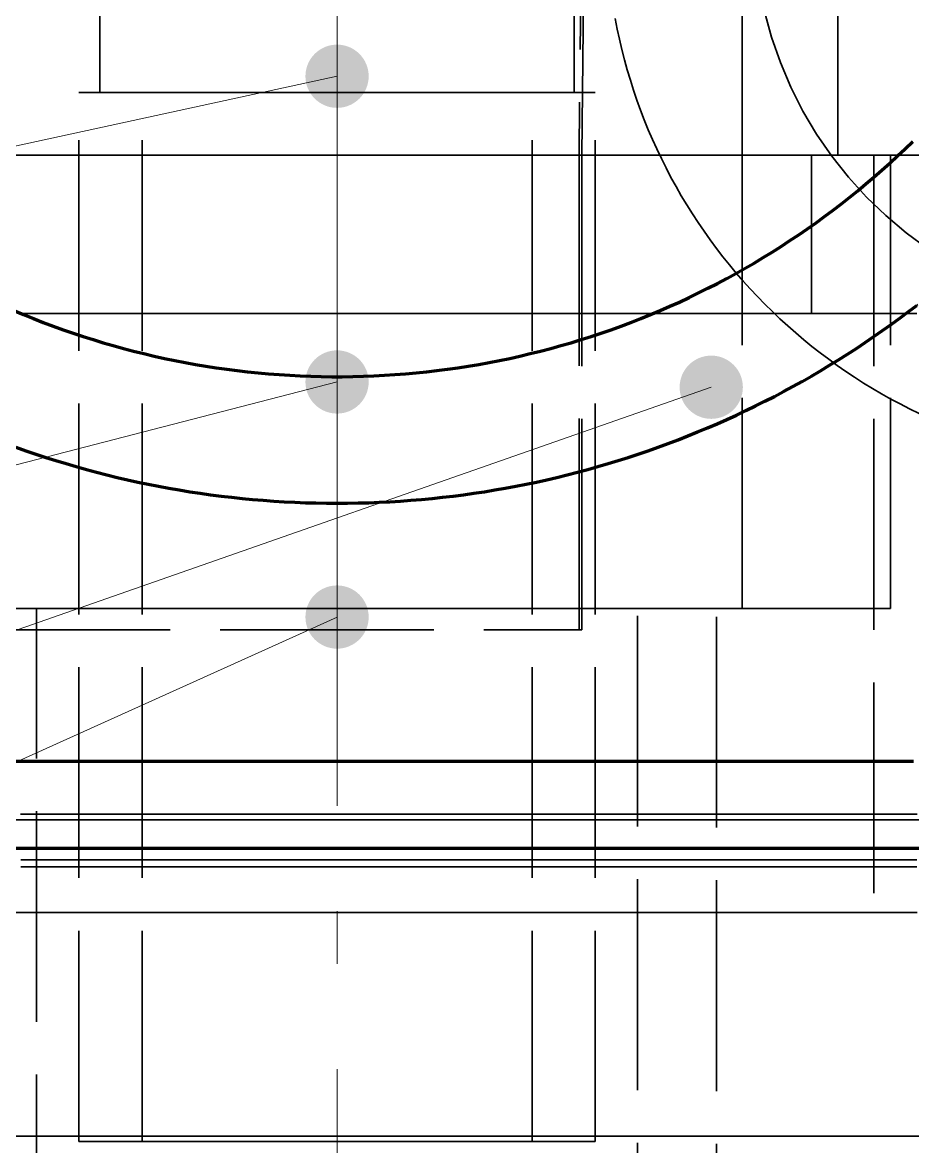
# Model space of a CAD drawing. Header units: millimetres. Extents: x 0 to 2208, y 0 to 420.
# Drawn here: x 803.39 to 820.27, y 294.45 to 315.78 of the extents above; entities that cross this region are included whole.
import ezdxf

# ---------------------------------------------------------------- set-up
doc = ezdxf.new("R2010")
doc.units = ezdxf.units.MM
doc.linetypes.add('IRAM-E-TRAZOS', pattern=[5, 4, -1])
doc.linetypes.add('IRAM-F-TRAZO-PUNTO', pattern=[20, 15, -2, 1, -2])
for name, color, linetype, lineweight in [('01-VISIBLE', 7, 'CONTINUOUS', 70), ('02-OCULTA', 4, 'IRAM-E-TRAZOS', 35), ('03-EJE', 1, 'IRAM-F-TRAZO-PUNTO', 18), ('08-FINA', 5, 'CONTINUOUS', 18)]:
    doc.layers.add(name, color=color, linetype=linetype, lineweight=lineweight)

msp = doc.modelspace()

# ---------------------------------------------------------------- hatches: boundary and pattern name
at = {"layer": '08-FINA'}
h = msp.add_hatch(color=7, dxfattribs=at)
h.dxf.hatch_style = 1
edge = h.paths.add_edge_path()
edge.add_arc((809.354, 314.755), 0.6, 0, 360)
h = msp.add_hatch(color=7, dxfattribs=at)
h.dxf.hatch_style = 1
edge = h.paths.add_edge_path()
edge.add_arc((809.354, 308.955), 0.6, 0, 360)
h = msp.add_hatch(color=7, dxfattribs=at)
h.dxf.hatch_style = 1
edge = h.paths.add_edge_path()
edge.add_arc((816.454, 308.855), 0.6, 0, 360)
h = msp.add_hatch(color=7, dxfattribs=at)
h.dxf.hatch_style = 1
edge = h.paths.add_edge_path()
edge.add_arc((809.354, 304.495), 0.6, 0, 360)

# ---------------------------------------------------------------- linework, layer by layer
at = {"layer": '01-VISIBLE'}
for points in [[(803.223, 310.31), (803.407, 310.233), (803.593, 310.158), (803.779, 310.085), (803.966, 310.015), (804.155, 309.947), (804.344, 309.882), (804.534, 309.819), (804.724, 309.758), (804.916, 309.7), (805.108, 309.644), (805.3, 309.591), (805.494, 309.54), (805.688, 309.492), (805.883, 309.446), (806.078, 309.403), (806.274, 309.362), (806.47, 309.324), (806.667, 309.288), (806.864, 309.255), (807.062, 309.224), (807.26, 309.196), (807.459, 309.171), (807.657, 309.148), (807.856, 309.127), (808.055, 309.109), (808.255, 309.094), (808.455, 309.081), (808.654, 309.071), (808.854, 309.063), (809.054, 309.058), (809.254, 309.055), (809.454, 309.055), (809.654, 309.058), (809.854, 309.063), (810.054, 309.071), (810.254, 309.081), (810.453, 309.094), (810.653, 309.109), (810.852, 309.127), (811.051, 309.148), (811.25, 309.171), (811.448, 309.196), (811.646, 309.224), (811.844, 309.255), (812.041, 309.288), (812.238, 309.324), (812.434, 309.362), (812.63, 309.403), (812.825, 309.446), (813.02, 309.492), (813.214, 309.54), (813.408, 309.591), (813.601, 309.644), (813.793, 309.7), (813.984, 309.758), (814.175, 309.819), (814.365, 309.882), (814.554, 309.947), (814.742, 310.015), (814.929, 310.085), (815.116, 310.158), (815.301, 310.233), (815.485, 310.31), (815.669, 310.39), (815.851, 310.472), (816.033, 310.557), (816.213, 310.644), (816.392, 310.733), (816.57, 310.824), (816.747, 310.918), (816.922, 311.014), (817.096, 311.112), (817.269, 311.212), (817.441, 311.315), (817.611, 311.42), (817.781, 311.527), (817.948, 311.636), (818.114, 311.747), (818.279, 311.86), (818.443, 311.976), (818.604, 312.093), (818.765, 312.213), (818.923, 312.335), (819.081, 312.458), (819.236, 312.584), (819.39, 312.712), (819.542, 312.842), (819.693, 312.973), (819.842, 313.107), (819.989, 313.242), (820.135, 313.379), (820.278, 313.519)], [(809.354, 306.655), (809.555, 306.656), (809.755, 306.659), (809.956, 306.665), (810.156, 306.673), (810.356, 306.683), (810.556, 306.695), (810.756, 306.71), (810.956, 306.726), (811.156, 306.745), (811.355, 306.767), (811.554, 306.79), (811.753, 306.816), (811.952, 306.843), (812.15, 306.873), (812.348, 306.906), (812.546, 306.94), (812.743, 306.977), (812.94, 307.016), (813.136, 307.057), (813.332, 307.1), (813.527, 307.145), (813.722, 307.193), (813.916, 307.243), (814.11, 307.295), (814.303, 307.349), (814.495, 307.405), (814.687, 307.463), (814.878, 307.524), (815.069, 307.586), (815.259, 307.651), (815.448, 307.718), (815.636, 307.787), (815.824, 307.858), (816.01, 307.931), (816.196, 308.006), (816.381, 308.083), (816.565, 308.163), (816.749, 308.244), (816.931, 308.327), (817.112, 308.413), (817.293, 308.5), (817.472, 308.59), (817.651, 308.681), (817.828, 308.775), (818.005, 308.87), (818.18, 308.967), (818.354, 309.067), (818.527, 309.168), (818.699, 309.271), (818.87, 309.376), (819.04, 309.483), (819.208, 309.592), (819.375, 309.702), (819.541, 309.815), (819.706, 309.929), (819.869, 310.046), (820.031, 310.164), (820.192, 310.284), (820.352, 310.405)], [(803.261, 307.718), (803.45, 307.651), (803.64, 307.586), (803.83, 307.524), (804.021, 307.463), (804.213, 307.405), (804.406, 307.349), (804.599, 307.295), (804.792, 307.243), (804.987, 307.193), (805.181, 307.145), (805.377, 307.1), (805.573, 307.057), (805.769, 307.016), (805.966, 306.977), (806.163, 306.94), (806.36, 306.906), (806.558, 306.873), (806.756, 306.843), (806.955, 306.816), (807.154, 306.79), (807.353, 306.767), (807.552, 306.745), (807.752, 306.726), (807.952, 306.71), (808.152, 306.695), (808.352, 306.683), (808.552, 306.673), (808.753, 306.665), (808.953, 306.659), (809.154, 306.656), (809.354, 306.655)], [(820.293, 301.755), (819.784, 301.755), (819.275, 301.755), (818.766, 301.755), (818.258, 301.755), (817.749, 301.755), (817.24, 301.755), (816.731, 301.755), (816.223, 301.755), (815.714, 301.755), (815.205, 301.755), (814.696, 301.755), (814.188, 301.755), (813.679, 301.755), (813.17, 301.755), (812.661, 301.755), (812.152, 301.755), (811.644, 301.755), (811.135, 301.755), (810.626, 301.755), (810.117, 301.755), (809.609, 301.755), (809.1, 301.755), (808.591, 301.755), (808.082, 301.755), (807.573, 301.755), (807.065, 301.755), (806.556, 301.755), (806.047, 301.755), (805.538, 301.755), (805.03, 301.755), (804.521, 301.755), (804.012, 301.755), (803.503, 301.755), (802.995, 301.755)], [(803.087, 300.113), (803.588, 300.113), (804.089, 300.113), (804.591, 300.113), (805.092, 300.113), (805.594, 300.113), (806.095, 300.113), (806.596, 300.113), (807.098, 300.113), (807.599, 300.113), (808.101, 300.113), (808.602, 300.113), (809.103, 300.113), (809.605, 300.113), (810.106, 300.113), (810.608, 300.113), (811.109, 300.113), (811.611, 300.113), (812.112, 300.113), (812.613, 300.113), (813.115, 300.113), (813.616, 300.113), (814.118, 300.113), (814.619, 300.113), (815.12, 300.113), (815.622, 300.113), (816.123, 300.113), (816.625, 300.113), (817.126, 300.113), (817.627, 300.113), (818.129, 300.113), (818.63, 300.113), (819.132, 300.113), (819.633, 300.113), (820.135, 300.113), (820.636, 300.113)]]:
    msp.add_lwpolyline(points, dxfattribs=at)
at = {"layer": '02-OCULTA'}
for points in [[(814.06, 324.263), (813.945, 313.259)], [(813.997, 313.255), (814.112, 324.255)], [(817.042, 313.255), (817.042, 316.255)], [(818.854, 313.255), (818.854, 316.255)], [(804.854, 314.445), (804.854, 316.195)], [(813.854, 314.445), (813.854, 316.195)], [(814.631, 315.848), (814.669, 315.651), (814.712, 315.456), (814.758, 315.261), (814.808, 315.067), (814.861, 314.874), (814.919, 314.682), (814.98, 314.491), (815.044, 314.302), (815.113, 314.113), (815.184, 313.927), (815.26, 313.741), (815.339, 313.557), (815.422, 313.375), (815.508, 313.194), (815.597, 313.015), (815.69, 312.837), (815.787, 312.662), (815.886, 312.488), (815.989, 312.317), (816.096, 312.147), (816.205, 311.979), (816.318, 311.814), (816.434, 311.651), (816.553, 311.49), (816.675, 311.331), (816.801, 311.175), (816.929, 311.021), (817.06, 310.87), (817.194, 310.721), (817.331, 310.575), (817.47, 310.431), (817.613, 310.29), (817.758, 310.152), (817.906, 310.017), (818.056, 309.885), (818.209, 309.755), (818.364, 309.629), (818.522, 309.505), (818.682, 309.385), (818.844, 309.268), (819.008, 309.153), (819.175, 309.043), (819.344, 308.935), (819.515, 308.83), (819.687, 308.729), (819.862, 308.631), (820.039, 308.537), (820.217, 308.446), (820.397, 308.358)], [(823.854, 310.221), (823.353, 310.305), (822.858, 310.422), (822.373, 310.572), (821.898, 310.753), (821.437, 310.967), (820.991, 311.21), (820.562, 311.483), (820.153, 311.784), (819.764, 312.111), (819.398, 312.464), (819.057, 312.841), (818.741, 313.239), (818.453, 313.658), (818.194, 314.095), (817.964, 314.548), (817.765, 315.016), (817.598, 315.496), (817.463, 315.986)], [(814.254, 314.445), (813.738, 314.445), (813.223, 314.445), (812.707, 314.445), (812.191, 314.445), (811.675, 314.445), (811.159, 314.445), (810.644, 314.445), (810.128, 314.445), (809.612, 314.445), (809.096, 314.445), (808.58, 314.445), (808.065, 314.445), (807.549, 314.445), (807.033, 314.445), (806.517, 314.445), (806.002, 314.445), (805.486, 314.445), (804.97, 314.445), (804.454, 314.445)], [(804.454, 314.445), (804.97, 314.445), (805.486, 314.445), (806.002, 314.445), (806.517, 314.445), (807.033, 314.445), (807.549, 314.445), (808.065, 314.445), (808.58, 314.445), (809.096, 314.445), (809.612, 314.445), (810.128, 314.445), (810.644, 314.445), (811.159, 314.445), (811.675, 314.445), (812.191, 314.445), (812.707, 314.445), (813.223, 314.445), (813.738, 314.445), (814.254, 314.445)], [(804.454, 294.545), (804.454, 314.445)], [(813.854, 314.445), (813.354, 314.445), (812.854, 314.445), (812.354, 314.445), (811.854, 314.445), (811.354, 314.445), (810.854, 314.445), (810.354, 314.445), (809.854, 314.445), (809.354, 314.445), (808.854, 314.445), (808.354, 314.445), (807.854, 314.445), (807.354, 314.445), (806.854, 314.445), (806.354, 314.445), (805.854, 314.445), (805.354, 314.445), (804.854, 314.445)], [(804.854, 314.445), (805.354, 314.445), (805.854, 314.445), (806.354, 314.445), (806.854, 314.445), (807.354, 314.445), (807.854, 314.445), (808.354, 314.445), (808.854, 314.445), (809.354, 314.445), (809.854, 314.445), (810.354, 314.445), (810.854, 314.445), (811.354, 314.445), (811.854, 314.445), (812.354, 314.445), (812.854, 314.445), (813.354, 314.445), (813.854, 314.445)], [(813.054, 314.445), (812.526, 314.445), (811.997, 314.445), (811.468, 314.445), (810.94, 314.445), (810.411, 314.445), (809.883, 314.445), (809.354, 314.445), (808.826, 314.445), (808.297, 314.445), (807.768, 314.445), (807.24, 314.445), (806.711, 314.445), (806.183, 314.445), (805.654, 314.445)], [(805.654, 314.445), (806.183, 314.445), (806.711, 314.445), (807.24, 314.445), (807.768, 314.445), (808.297, 314.445), (808.826, 314.445), (809.354, 314.445), (809.883, 314.445), (810.411, 314.445), (810.94, 314.445), (811.468, 314.445), (811.997, 314.445), (812.526, 314.445), (813.054, 314.445)], [(805.654, 294.545), (805.654, 314.445)], [(813.054, 294.545), (813.054, 314.445)], [(814.254, 294.545), (814.254, 314.445)], [(797.138, 313.259), (813.945, 313.259)], [(813.997, 313.255), (797.19, 313.255)], [(803.022, 313.255), (803.529, 313.255), (804.036, 313.255), (804.542, 313.255), (805.049, 313.255), (805.555, 313.255), (806.062, 313.255), (806.568, 313.255), (807.075, 313.255), (807.581, 313.255), (808.088, 313.255), (808.594, 313.255), (809.101, 313.255), (809.607, 313.255), (810.114, 313.255), (810.621, 313.255), (811.127, 313.255), (811.634, 313.255), (812.14, 313.255), (812.647, 313.255), (813.153, 313.255), (813.66, 313.255), (814.166, 313.255), (814.673, 313.255), (815.179, 313.255), (815.686, 313.255), (816.192, 313.255), (816.699, 313.255), (817.206, 313.255), (817.712, 313.255), (818.219, 313.255), (818.725, 313.255), (819.232, 313.255), (819.738, 313.255), (820.245, 313.255), (820.751, 313.255)], [(817.042, 313.255), (816.53, 313.255), (816.017, 313.255), (815.505, 313.255), (814.992, 313.255), (814.48, 313.255), (813.967, 313.255), (813.454, 313.255), (812.942, 313.255), (812.429, 313.255), (811.917, 313.255), (811.404, 313.255), (810.892, 313.255), (810.379, 313.255), (809.867, 313.255), (809.354, 313.255), (808.842, 313.255), (808.329, 313.255), (807.817, 313.255), (807.304, 313.255), (806.792, 313.255), (806.279, 313.255), (805.766, 313.255), (805.254, 313.255), (804.741, 313.255), (804.229, 313.255), (803.716, 313.255), (803.204, 313.255)], [(803.204, 313.255), (803.716, 313.255), (804.229, 313.255), (804.741, 313.255), (805.254, 313.255), (805.766, 313.255), (806.279, 313.255), (806.792, 313.255), (807.304, 313.255), (807.817, 313.255), (808.329, 313.255), (808.842, 313.255), (809.354, 313.255), (809.867, 313.255), (810.379, 313.255), (810.892, 313.255), (811.404, 313.255), (811.917, 313.255), (812.429, 313.255), (812.942, 313.255), (813.454, 313.255), (813.967, 313.255), (814.48, 313.255), (814.992, 313.255), (815.505, 313.255), (816.017, 313.255), (816.53, 313.255), (817.042, 313.255)], [(817.042, 313.255), (816.53, 313.255), (816.017, 313.255), (815.505, 313.255), (814.992, 313.255), (814.48, 313.255), (813.967, 313.255), (813.454, 313.255), (812.942, 313.255), (812.429, 313.255), (811.917, 313.255), (811.404, 313.255), (810.892, 313.255), (810.379, 313.255), (809.867, 313.255), (809.354, 313.255), (808.842, 313.255), (808.329, 313.255), (807.817, 313.255), (807.304, 313.255), (806.792, 313.255), (806.279, 313.255), (805.766, 313.255), (805.254, 313.255), (804.741, 313.255), (804.229, 313.255), (803.716, 313.255), (803.204, 313.255)], [(803.204, 313.255), (803.716, 313.255), (804.229, 313.255), (804.741, 313.255), (805.254, 313.255), (805.766, 313.255), (806.279, 313.255), (806.792, 313.255), (807.304, 313.255), (807.817, 313.255), (808.329, 313.255), (808.842, 313.255), (809.354, 313.255), (809.867, 313.255), (810.379, 313.255), (810.892, 313.255), (811.404, 313.255), (811.917, 313.255), (812.429, 313.255), (812.942, 313.255), (813.454, 313.255), (813.967, 313.255), (814.48, 313.255), (814.992, 313.255), (815.505, 313.255), (816.017, 313.255), (816.53, 313.255), (817.042, 313.255)], [(819.542, 313.255), (819.033, 313.255), (818.523, 313.255), (818.014, 313.255), (817.505, 313.255), (816.995, 313.255), (816.486, 313.255), (815.976, 313.255), (815.467, 313.255), (814.958, 313.255), (814.448, 313.255), (813.939, 313.255), (813.429, 313.255), (812.92, 313.255), (812.411, 313.255), (811.901, 313.255), (811.392, 313.255), (810.882, 313.255), (810.373, 313.255), (809.864, 313.255), (809.354, 313.255), (808.845, 313.255), (808.335, 313.255), (807.826, 313.255), (807.317, 313.255), (806.807, 313.255), (806.298, 313.255), (805.788, 313.255), (805.279, 313.255), (804.77, 313.255), (804.26, 313.255), (803.751, 313.255), (803.241, 313.255)], [(803.241, 313.255), (803.751, 313.255), (804.26, 313.255), (804.77, 313.255), (805.279, 313.255), (805.788, 313.255), (806.298, 313.255), (806.807, 313.255), (807.317, 313.255), (807.826, 313.255), (808.335, 313.255), (808.845, 313.255), (809.354, 313.255), (809.864, 313.255), (810.373, 313.255), (810.882, 313.255), (811.392, 313.255), (811.901, 313.255), (812.411, 313.255), (812.92, 313.255), (813.429, 313.255), (813.939, 313.255), (814.448, 313.255), (814.958, 313.255), (815.467, 313.255), (815.976, 313.255), (816.486, 313.255), (816.995, 313.255), (817.505, 313.255), (818.014, 313.255), (818.523, 313.255), (819.033, 313.255), (819.542, 313.255)], [(820.354, 313.255), (819.854, 313.255), (819.354, 313.255), (818.854, 313.255), (818.354, 313.255), (817.854, 313.255), (817.354, 313.255), (816.854, 313.255), (816.354, 313.255), (815.854, 313.255), (815.354, 313.255), (814.854, 313.255), (814.354, 313.255), (813.854, 313.255), (813.354, 313.255), (812.854, 313.255), (812.354, 313.255), (811.854, 313.255), (811.354, 313.255), (810.854, 313.255), (810.354, 313.255), (809.854, 313.255), (809.354, 313.255), (808.854, 313.255), (808.354, 313.255), (807.854, 313.255), (807.354, 313.255), (806.854, 313.255), (806.354, 313.255), (805.854, 313.255), (805.354, 313.255), (804.854, 313.255), (804.354, 313.255), (803.854, 313.255), (803.354, 313.255)], [(819.854, 313.255), (819.354, 313.255), (818.854, 313.255), (818.354, 313.255), (817.854, 313.255), (817.354, 313.255), (816.854, 313.255), (816.354, 313.255), (815.854, 313.255), (815.354, 313.255), (814.854, 313.255), (814.354, 313.255), (813.854, 313.255), (813.354, 313.255), (812.854, 313.255), (812.354, 313.255), (811.854, 313.255), (811.354, 313.255), (810.854, 313.255), (810.354, 313.255), (809.854, 313.255), (809.354, 313.255), (808.854, 313.255), (808.354, 313.255), (807.854, 313.255), (807.354, 313.255), (806.854, 313.255), (806.354, 313.255), (805.854, 313.255), (805.354, 313.255), (804.854, 313.255), (804.354, 313.255), (803.854, 313.255), (803.354, 313.255)], [(803.354, 313.255), (803.854, 313.255), (804.354, 313.255), (804.854, 313.255), (805.354, 313.255), (805.854, 313.255), (806.354, 313.255), (806.854, 313.255), (807.354, 313.255), (807.854, 313.255), (808.354, 313.255), (808.854, 313.255), (809.354, 313.255), (809.854, 313.255), (810.354, 313.255), (810.854, 313.255), (811.354, 313.255), (811.854, 313.255), (812.354, 313.255), (812.854, 313.255), (813.354, 313.255), (813.854, 313.255), (814.354, 313.255), (814.854, 313.255), (815.354, 313.255), (815.854, 313.255), (816.354, 313.255), (816.854, 313.255), (817.354, 313.255), (817.854, 313.255), (818.354, 313.255), (818.854, 313.255), (819.354, 313.255), (819.854, 313.255)], [(818.854, 313.255), (818.354, 313.255), (817.854, 313.255), (817.354, 313.255), (816.854, 313.255), (816.354, 313.255), (815.854, 313.255), (815.354, 313.255), (814.854, 313.255), (814.354, 313.255), (813.854, 313.255), (813.354, 313.255), (812.854, 313.255), (812.354, 313.255), (811.854, 313.255), (811.354, 313.255), (810.854, 313.255), (810.354, 313.255), (809.854, 313.255), (809.354, 313.255), (808.854, 313.255), (808.354, 313.255), (807.854, 313.255), (807.354, 313.255), (806.854, 313.255), (806.354, 313.255), (805.854, 313.255), (805.354, 313.255), (804.854, 313.255), (804.354, 313.255), (803.854, 313.255), (803.354, 313.255)], [(803.354, 313.255), (803.854, 313.255), (804.354, 313.255), (804.854, 313.255), (805.354, 313.255), (805.854, 313.255), (806.354, 313.255), (806.854, 313.255), (807.354, 313.255), (807.854, 313.255), (808.354, 313.255), (808.854, 313.255), (809.354, 313.255), (809.854, 313.255), (810.354, 313.255), (810.854, 313.255), (811.354, 313.255), (811.854, 313.255), (812.354, 313.255), (812.854, 313.255), (813.354, 313.255), (813.854, 313.255), (814.354, 313.255), (814.854, 313.255), (815.354, 313.255), (815.854, 313.255), (816.354, 313.255), (816.854, 313.255), (817.354, 313.255), (817.854, 313.255), (818.354, 313.255), (818.854, 313.255)], [(820.354, 313.255), (819.854, 313.255), (819.354, 313.255), (818.854, 313.255), (818.354, 313.255), (817.854, 313.255), (817.354, 313.255), (816.854, 313.255), (816.354, 313.255), (815.854, 313.255), (815.354, 313.255), (814.854, 313.255), (814.354, 313.255), (813.854, 313.255), (813.354, 313.255), (812.854, 313.255), (812.354, 313.255), (811.854, 313.255), (811.354, 313.255), (810.854, 313.255), (810.354, 313.255), (809.854, 313.255), (809.354, 313.255), (808.854, 313.255), (808.354, 313.255), (807.854, 313.255), (807.354, 313.255), (806.854, 313.255), (806.354, 313.255), (805.854, 313.255), (805.354, 313.255), (804.854, 313.255), (804.354, 313.255), (803.854, 313.255), (803.354, 313.255)], [(803.354, 313.255), (803.854, 313.255), (804.354, 313.255), (804.854, 313.255), (805.354, 313.255), (805.854, 313.255), (806.354, 313.255), (806.854, 313.255), (807.354, 313.255), (807.854, 313.255), (808.354, 313.255), (808.854, 313.255), (809.354, 313.255), (809.854, 313.255), (810.354, 313.255), (810.854, 313.255), (811.354, 313.255), (811.854, 313.255), (812.354, 313.255), (812.854, 313.255), (813.354, 313.255), (813.854, 313.255), (814.354, 313.255), (814.854, 313.255), (815.354, 313.255), (815.854, 313.255), (816.354, 313.255), (816.854, 313.255), (817.354, 313.255), (817.854, 313.255), (818.354, 313.255), (818.854, 313.255), (819.354, 313.255), (819.854, 313.255), (820.354, 313.255)], [(818.354, 313.255), (817.854, 313.255), (817.354, 313.255), (816.854, 313.255), (816.354, 313.255), (815.854, 313.255), (815.354, 313.255), (814.854, 313.255), (814.354, 313.255), (813.854, 313.255), (813.354, 313.255), (812.854, 313.255), (812.354, 313.255), (811.854, 313.255), (811.354, 313.255), (810.854, 313.255), (810.354, 313.255), (809.854, 313.255), (809.354, 313.255), (808.854, 313.255), (808.354, 313.255), (807.854, 313.255), (807.354, 313.255), (806.854, 313.255), (806.354, 313.255), (805.854, 313.255), (805.354, 313.255), (804.854, 313.255), (804.354, 313.255), (803.854, 313.255), (803.354, 313.255)], [(803.354, 313.255), (803.854, 313.255), (804.354, 313.255), (804.854, 313.255), (805.354, 313.255), (805.854, 313.255), (806.354, 313.255), (806.854, 313.255), (807.354, 313.255), (807.854, 313.255), (808.354, 313.255), (808.854, 313.255), (809.354, 313.255), (809.854, 313.255), (810.354, 313.255), (810.854, 313.255), (811.354, 313.255), (811.854, 313.255), (812.354, 313.255), (812.854, 313.255), (813.354, 313.255), (813.854, 313.255), (814.354, 313.255), (814.854, 313.255), (815.354, 313.255), (815.854, 313.255), (816.354, 313.255), (816.854, 313.255), (817.354, 313.255), (817.854, 313.255), (818.354, 313.255)], [(813.945, 313.259), (813.945, 304.255)], [(813.997, 304.255), (813.997, 313.255)], [(817.042, 304.655), (817.042, 313.255)], [(818.354, 310.255), (818.354, 313.255)], [(819.542, 313.255), (819.542, 298.892)], [(819.854, 304.655), (819.854, 313.255)], [(803.318, 307.697), (803.507, 307.631), (803.697, 307.567), (803.887, 307.505), (804.078, 307.446), (804.27, 307.388), (804.462, 307.333), (804.655, 307.279), (804.849, 307.228), (805.043, 307.179), (805.237, 307.132), (805.432, 307.087), (805.628, 307.045), (805.824, 307.005), (806.021, 306.966), (806.218, 306.93), (806.415, 306.897), (806.613, 306.865), (806.811, 306.836), (807.009, 306.808), (807.207, 306.783), (807.406, 306.761), (807.605, 306.74), (807.805, 306.722), (808.004, 306.706), (808.204, 306.692), (808.404, 306.68), (808.604, 306.671), (808.804, 306.663), (809.004, 306.658), (809.204, 306.656), (809.404, 306.655), (809.604, 306.657), (809.805, 306.661), (810.005, 306.667), (810.205, 306.675), (810.404, 306.686), (810.604, 306.698), (810.804, 306.713), (811.003, 306.731), (811.202, 306.75), (811.401, 306.772), (811.6, 306.796), (811.799, 306.822), (811.997, 306.85), (812.195, 306.881), (812.392, 306.913), (812.589, 306.948), (812.786, 306.985), (812.982, 307.024), (813.178, 307.066), (813.373, 307.109), (813.568, 307.155), (813.763, 307.203), (813.956, 307.253), (814.15, 307.306), (814.342, 307.36), (814.534, 307.417), (814.726, 307.475), (814.916, 307.536), (815.106, 307.599), (815.296, 307.664), (815.484, 307.731), (815.672, 307.8), (815.859, 307.872), (816.045, 307.945), (816.231, 308.02), (816.415, 308.098), (816.599, 308.177), (816.782, 308.259), (816.964, 308.343), (817.145, 308.428), (817.325, 308.516), (817.504, 308.606), (817.682, 308.697), (817.859, 308.791), (818.035, 308.886), (818.209, 308.984), (818.383, 309.083), (818.556, 309.185), (818.727, 309.288), (818.897, 309.393), (819.067, 309.5), (819.234, 309.609), (819.401, 309.72), (819.567, 309.833), (819.731, 309.947), (819.894, 310.063), (820.055, 310.181), (820.216, 310.301), (820.375, 310.423)], [(820.354, 310.255), (819.854, 310.255), (819.354, 310.255), (818.854, 310.255), (818.354, 310.255), (817.854, 310.255), (817.354, 310.255), (816.854, 310.255), (816.354, 310.255), (815.854, 310.255), (815.354, 310.255), (814.854, 310.255), (814.354, 310.255), (813.854, 310.255), (813.354, 310.255), (812.854, 310.255), (812.354, 310.255), (811.854, 310.255), (811.354, 310.255), (810.854, 310.255), (810.354, 310.255), (809.854, 310.255), (809.354, 310.255), (808.854, 310.255), (808.354, 310.255), (807.854, 310.255), (807.354, 310.255), (806.854, 310.255), (806.354, 310.255), (805.854, 310.255), (805.354, 310.255), (804.854, 310.255), (804.354, 310.255), (803.854, 310.255), (803.354, 310.255)], [(803.354, 310.255), (803.854, 310.255), (804.354, 310.255), (804.854, 310.255), (805.354, 310.255), (805.854, 310.255), (806.354, 310.255), (806.854, 310.255), (807.354, 310.255), (807.854, 310.255), (808.354, 310.255), (808.854, 310.255), (809.354, 310.255), (809.854, 310.255), (810.354, 310.255), (810.854, 310.255), (811.354, 310.255), (811.854, 310.255), (812.354, 310.255), (812.854, 310.255), (813.354, 310.255), (813.854, 310.255), (814.354, 310.255), (814.854, 310.255), (815.354, 310.255), (815.854, 310.255), (816.354, 310.255), (816.854, 310.255), (817.354, 310.255), (817.854, 310.255), (818.354, 310.255), (818.854, 310.255), (819.354, 310.255), (819.854, 310.255), (820.354, 310.255)], [(818.354, 310.255), (817.854, 310.255), (817.354, 310.255), (816.854, 310.255), (816.354, 310.255), (815.854, 310.255), (815.354, 310.255), (814.854, 310.255), (814.354, 310.255), (813.854, 310.255), (813.354, 310.255), (812.854, 310.255), (812.354, 310.255), (811.854, 310.255), (811.354, 310.255), (810.854, 310.255), (810.354, 310.255), (809.854, 310.255), (809.354, 310.255), (808.854, 310.255), (808.354, 310.255), (807.854, 310.255), (807.354, 310.255), (806.854, 310.255), (806.354, 310.255), (805.854, 310.255), (805.354, 310.255), (804.854, 310.255), (804.354, 310.255), (803.854, 310.255), (803.354, 310.255)], [(803.354, 310.255), (803.854, 310.255), (804.354, 310.255), (804.854, 310.255), (805.354, 310.255), (805.854, 310.255), (806.354, 310.255), (806.854, 310.255), (807.354, 310.255), (807.854, 310.255), (808.354, 310.255), (808.854, 310.255), (809.354, 310.255), (809.854, 310.255), (810.354, 310.255), (810.854, 310.255), (811.354, 310.255), (811.854, 310.255), (812.354, 310.255), (812.854, 310.255), (813.354, 310.255), (813.854, 310.255), (814.354, 310.255), (814.854, 310.255), (815.354, 310.255), (815.854, 310.255), (816.354, 310.255), (816.854, 310.255), (817.354, 310.255), (817.854, 310.255), (818.354, 310.255)], [(816.554, 304.655), (816.04, 304.655), (815.526, 304.655), (815.011, 304.655), (814.497, 304.655), (813.983, 304.655), (813.468, 304.655), (812.954, 304.655), (812.44, 304.655), (811.926, 304.655), (811.411, 304.655), (810.897, 304.655), (810.383, 304.655), (809.868, 304.655), (809.354, 304.655), (808.84, 304.655), (808.326, 304.655), (807.811, 304.655), (807.297, 304.655), (806.783, 304.655), (806.268, 304.655), (805.754, 304.655), (805.24, 304.655), (804.726, 304.655), (804.211, 304.655), (803.697, 304.655), (803.183, 304.655)], [(803.183, 304.655), (803.697, 304.655), (804.211, 304.655), (804.726, 304.655), (805.24, 304.655), (805.754, 304.655), (806.268, 304.655), (806.783, 304.655), (807.297, 304.655), (807.811, 304.655), (808.326, 304.655), (808.84, 304.655), (809.354, 304.655), (809.868, 304.655), (810.383, 304.655), (810.897, 304.655), (811.411, 304.655), (811.926, 304.655), (812.44, 304.655), (812.954, 304.655), (813.468, 304.655), (813.983, 304.655), (814.497, 304.655), (815.011, 304.655), (815.526, 304.655), (816.04, 304.655), (816.554, 304.655)], [(817.042, 304.655), (816.53, 304.655), (816.017, 304.655), (815.505, 304.655), (814.992, 304.655), (814.48, 304.655), (813.967, 304.655), (813.454, 304.655), (812.942, 304.655), (812.429, 304.655), (811.917, 304.655), (811.404, 304.655), (810.892, 304.655), (810.379, 304.655), (809.867, 304.655), (809.354, 304.655), (808.842, 304.655), (808.329, 304.655), (807.817, 304.655), (807.304, 304.655), (806.792, 304.655), (806.279, 304.655), (805.766, 304.655), (805.254, 304.655), (804.741, 304.655), (804.229, 304.655), (803.716, 304.655), (803.204, 304.655)], [(803.204, 304.655), (803.716, 304.655), (804.229, 304.655), (804.741, 304.655), (805.254, 304.655), (805.766, 304.655), (806.279, 304.655), (806.792, 304.655), (807.304, 304.655), (807.817, 304.655), (808.329, 304.655), (808.842, 304.655), (809.354, 304.655), (809.867, 304.655), (810.379, 304.655), (810.892, 304.655), (811.404, 304.655), (811.917, 304.655), (812.429, 304.655), (812.942, 304.655), (813.454, 304.655), (813.967, 304.655), (814.48, 304.655), (814.992, 304.655), (815.505, 304.655), (816.017, 304.655), (816.53, 304.655), (817.042, 304.655)], [(819.854, 304.655), (819.354, 304.655), (818.854, 304.655), (818.354, 304.655), (817.854, 304.655), (817.354, 304.655), (816.854, 304.655), (816.354, 304.655), (815.854, 304.655), (815.354, 304.655), (814.854, 304.655), (814.354, 304.655), (813.854, 304.655), (813.354, 304.655), (812.854, 304.655), (812.354, 304.655), (811.854, 304.655), (811.354, 304.655), (810.854, 304.655), (810.354, 304.655), (809.854, 304.655), (809.354, 304.655), (808.854, 304.655), (808.354, 304.655), (807.854, 304.655), (807.354, 304.655), (806.854, 304.655), (806.354, 304.655), (805.854, 304.655), (805.354, 304.655), (804.854, 304.655), (804.354, 304.655), (803.854, 304.655), (803.354, 304.655)], [(803.354, 304.655), (803.854, 304.655), (804.354, 304.655), (804.854, 304.655), (805.354, 304.655), (805.854, 304.655), (806.354, 304.655), (806.854, 304.655), (807.354, 304.655), (807.854, 304.655), (808.354, 304.655), (808.854, 304.655), (809.354, 304.655), (809.854, 304.655), (810.354, 304.655), (810.854, 304.655), (811.354, 304.655), (811.854, 304.655), (812.354, 304.655), (812.854, 304.655), (813.354, 304.655), (813.854, 304.655), (814.354, 304.655), (814.854, 304.655), (815.354, 304.655), (815.854, 304.655), (816.354, 304.655), (816.854, 304.655), (817.354, 304.655), (817.854, 304.655), (818.354, 304.655), (818.854, 304.655), (819.354, 304.655), (819.854, 304.655)], [(815.054, 304.655), (814.536, 304.655), (814.018, 304.655), (813.5, 304.655), (812.981, 304.655), (812.463, 304.655), (811.945, 304.655), (811.427, 304.655), (810.909, 304.655), (810.391, 304.655), (809.872, 304.655), (809.354, 304.655), (808.836, 304.655), (808.318, 304.655), (807.8, 304.655), (807.281, 304.655), (806.763, 304.655), (806.245, 304.655), (805.727, 304.655), (805.209, 304.655), (804.691, 304.655), (804.172, 304.655), (803.654, 304.655)], [(803.654, 304.655), (804.172, 304.655), (804.691, 304.655), (805.209, 304.655), (805.727, 304.655), (806.245, 304.655), (806.763, 304.655), (807.281, 304.655), (807.8, 304.655), (808.318, 304.655), (808.836, 304.655), (809.354, 304.655), (809.872, 304.655), (810.391, 304.655), (810.909, 304.655), (811.427, 304.655), (811.945, 304.655), (812.463, 304.655), (812.981, 304.655), (813.5, 304.655), (814.018, 304.655), (814.536, 304.655), (815.054, 304.655)], [(803.654, 261.814), (803.654, 304.655)], [(815.054, 260.52), (815.054, 304.655)], [(816.554, 260.501), (816.554, 304.655)], [(797.138, 304.255), (813.945, 304.255)], [(797.19, 304.255), (813.997, 304.255)], [(813.945, 304.255), (813.997, 304.255)], [(820.293, 301.755), (819.784, 301.755), (819.275, 301.755), (818.766, 301.755), (818.258, 301.755), (817.749, 301.755), (817.24, 301.755), (816.731, 301.755), (816.223, 301.755), (815.714, 301.755), (815.205, 301.755), (814.696, 301.755), (814.188, 301.755), (813.679, 301.755), (813.17, 301.755), (812.661, 301.755), (812.152, 301.755), (811.644, 301.755), (811.135, 301.755), (810.626, 301.755), (810.117, 301.755), (809.609, 301.755), (809.1, 301.755), (808.591, 301.755), (808.082, 301.755), (807.573, 301.755), (807.065, 301.755), (806.556, 301.755), (806.047, 301.755), (805.538, 301.755), (805.03, 301.755), (804.521, 301.755), (804.012, 301.755), (803.503, 301.755), (802.995, 301.755)], [(820.363, 300.755), (819.862, 300.755), (819.362, 300.755), (818.861, 300.755), (818.361, 300.755), (817.861, 300.755), (817.36, 300.755), (816.86, 300.755), (816.36, 300.755), (815.859, 300.755), (815.359, 300.755), (814.858, 300.755), (814.358, 300.755), (813.858, 300.755), (813.357, 300.755), (812.857, 300.755), (812.356, 300.755), (811.856, 300.755), (811.356, 300.755), (810.855, 300.755), (810.355, 300.755), (809.855, 300.755), (809.354, 300.755), (808.854, 300.755), (808.353, 300.755), (807.853, 300.755), (807.353, 300.755), (806.852, 300.755), (806.352, 300.755), (805.851, 300.755), (805.351, 300.755), (804.851, 300.755), (804.35, 300.755), (803.85, 300.755), (803.35, 300.755)], [(803.35, 300.755), (803.85, 300.755), (804.35, 300.755), (804.851, 300.755), (805.351, 300.755), (805.851, 300.755), (806.352, 300.755), (806.852, 300.755), (807.353, 300.755), (807.853, 300.755), (808.353, 300.755), (808.854, 300.755), (809.354, 300.755), (809.855, 300.755), (810.355, 300.755), (810.855, 300.755), (811.356, 300.755), (811.856, 300.755), (812.356, 300.755), (812.857, 300.755), (813.357, 300.755), (813.858, 300.755), (814.358, 300.755), (814.858, 300.755), (815.359, 300.755), (815.859, 300.755), (816.36, 300.755), (816.86, 300.755), (817.36, 300.755), (817.861, 300.755), (818.361, 300.755), (818.861, 300.755), (819.362, 300.755), (819.862, 300.755), (820.363, 300.755)], [(820.354, 300.755), (819.854, 300.755), (819.354, 300.755), (818.854, 300.755), (818.354, 300.755), (817.854, 300.755), (817.354, 300.755), (816.854, 300.755), (816.354, 300.755), (815.854, 300.755), (815.354, 300.755), (814.854, 300.755), (814.354, 300.755), (813.854, 300.755), (813.354, 300.755), (812.854, 300.755), (812.354, 300.755), (811.854, 300.755), (811.354, 300.755), (810.854, 300.755), (810.354, 300.755), (809.854, 300.755), (809.354, 300.755), (808.854, 300.755), (808.354, 300.755), (807.854, 300.755), (807.354, 300.755), (806.854, 300.755), (806.354, 300.755), (805.854, 300.755), (805.354, 300.755), (804.854, 300.755), (804.354, 300.755), (803.854, 300.755), (803.354, 300.755)], [(803.354, 300.755), (803.854, 300.755), (804.354, 300.755), (804.854, 300.755), (805.354, 300.755), (805.854, 300.755), (806.354, 300.755), (806.854, 300.755), (807.354, 300.755), (807.854, 300.755), (808.354, 300.755), (808.854, 300.755), (809.354, 300.755), (809.854, 300.755), (810.354, 300.755), (810.854, 300.755), (811.354, 300.755), (811.854, 300.755), (812.354, 300.755), (812.854, 300.755), (813.354, 300.755), (813.854, 300.755), (814.354, 300.755), (814.854, 300.755), (815.354, 300.755), (815.854, 300.755), (816.354, 300.755), (816.854, 300.755), (817.354, 300.755), (817.854, 300.755), (818.354, 300.755), (818.854, 300.755), (819.354, 300.755), (819.854, 300.755), (820.354, 300.755)], [(820.354, 300.755), (819.854, 300.755), (819.354, 300.755), (818.854, 300.755), (818.354, 300.755), (817.854, 300.755), (817.354, 300.755), (816.854, 300.755), (816.354, 300.755), (815.854, 300.755), (815.354, 300.755), (814.854, 300.755), (814.354, 300.755), (813.854, 300.755), (813.354, 300.755), (812.854, 300.755), (812.354, 300.755), (811.854, 300.755), (811.354, 300.755), (810.854, 300.755), (810.354, 300.755), (809.854, 300.755), (809.354, 300.755), (808.854, 300.755), (808.354, 300.755), (807.854, 300.755), (807.354, 300.755), (806.854, 300.755), (806.354, 300.755), (805.854, 300.755), (805.354, 300.755), (804.854, 300.755), (804.354, 300.755), (803.854, 300.755), (803.354, 300.755)], [(803.354, 300.755), (803.854, 300.755), (804.354, 300.755), (804.854, 300.755), (805.354, 300.755), (805.854, 300.755), (806.354, 300.755), (806.854, 300.755), (807.354, 300.755), (807.854, 300.755), (808.354, 300.755), (808.854, 300.755), (809.354, 300.755), (809.854, 300.755), (810.354, 300.755), (810.854, 300.755), (811.354, 300.755), (811.854, 300.755), (812.354, 300.755), (812.854, 300.755), (813.354, 300.755), (813.854, 300.755), (814.354, 300.755), (814.854, 300.755), (815.354, 300.755), (815.854, 300.755), (816.354, 300.755), (816.854, 300.755), (817.354, 300.755), (817.854, 300.755), (818.354, 300.755), (818.854, 300.755), (819.354, 300.755), (819.854, 300.755), (820.354, 300.755)], [(820.521, 300.648), (820.013, 300.648), (819.506, 300.648), (818.998, 300.648), (818.491, 300.648), (817.983, 300.648), (817.476, 300.648), (816.968, 300.648), (816.46, 300.648), (815.953, 300.648), (815.445, 300.648), (814.938, 300.648), (814.43, 300.648), (813.922, 300.648), (813.415, 300.648), (812.907, 300.648), (812.4, 300.648), (811.892, 300.648), (811.385, 300.648), (810.877, 300.648), (810.369, 300.648), (809.862, 300.648), (809.354, 300.648), (808.847, 300.648), (808.339, 300.648), (807.831, 300.648), (807.324, 300.648), (806.816, 300.648), (806.309, 300.648), (805.801, 300.648), (805.293, 300.648), (804.786, 300.648), (804.278, 300.648), (803.771, 300.648), (803.263, 300.648)], [(820.521, 300.648), (820.013, 300.648), (819.506, 300.648), (818.998, 300.648), (818.491, 300.648), (817.983, 300.648), (817.476, 300.648), (816.968, 300.648), (816.46, 300.648), (815.953, 300.648), (815.445, 300.648), (814.938, 300.648), (814.43, 300.648), (813.922, 300.648), (813.415, 300.648), (812.907, 300.648), (812.4, 300.648), (811.892, 300.648), (811.385, 300.648), (810.877, 300.648), (810.369, 300.648), (809.862, 300.648), (809.354, 300.648), (808.847, 300.648), (808.339, 300.648), (807.831, 300.648), (807.324, 300.648), (806.816, 300.648), (806.309, 300.648), (805.801, 300.648), (805.293, 300.648), (804.786, 300.648), (804.278, 300.648), (803.771, 300.648), (803.263, 300.648)], [(803.087, 300.113), (803.588, 300.113), (804.089, 300.113), (804.591, 300.113), (805.092, 300.113), (805.594, 300.113), (806.095, 300.113), (806.596, 300.113), (807.098, 300.113), (807.599, 300.113), (808.101, 300.113), (808.602, 300.113), (809.103, 300.113), (809.605, 300.113), (810.106, 300.113), (810.608, 300.113), (811.109, 300.113), (811.611, 300.113), (812.112, 300.113), (812.613, 300.113), (813.115, 300.113), (813.616, 300.113), (814.118, 300.113), (814.619, 300.113), (815.12, 300.113), (815.622, 300.113), (816.123, 300.113), (816.625, 300.113), (817.126, 300.113), (817.627, 300.113), (818.129, 300.113), (818.63, 300.113), (819.132, 300.113), (819.633, 300.113), (820.135, 300.113), (820.636, 300.113)], [(820.354, 299.892), (819.854, 299.892), (819.354, 299.892), (818.854, 299.892), (818.354, 299.892), (817.854, 299.892), (817.354, 299.892), (816.854, 299.892), (816.354, 299.892), (815.854, 299.892), (815.354, 299.892), (814.854, 299.892), (814.354, 299.892), (813.854, 299.892), (813.354, 299.892), (812.854, 299.892), (812.354, 299.892), (811.854, 299.892), (811.354, 299.892), (810.854, 299.892), (810.354, 299.892), (809.854, 299.892), (809.354, 299.892), (808.854, 299.892), (808.354, 299.892), (807.854, 299.892), (807.354, 299.892), (806.854, 299.892), (806.354, 299.892), (805.854, 299.892), (805.354, 299.892), (804.854, 299.892), (804.354, 299.892), (803.854, 299.892), (803.354, 299.892)], [(803.354, 299.892), (803.854, 299.892), (804.354, 299.892), (804.854, 299.892), (805.354, 299.892), (805.854, 299.892), (806.354, 299.892), (806.854, 299.892), (807.354, 299.892), (807.854, 299.892), (808.354, 299.892), (808.854, 299.892), (809.354, 299.892), (809.854, 299.892), (810.354, 299.892), (810.854, 299.892), (811.354, 299.892), (811.854, 299.892), (812.354, 299.892), (812.854, 299.892), (813.354, 299.892), (813.854, 299.892), (814.354, 299.892), (814.854, 299.892), (815.354, 299.892), (815.854, 299.892), (816.354, 299.892), (816.854, 299.892), (817.354, 299.892), (817.854, 299.892), (818.354, 299.892), (818.854, 299.892), (819.354, 299.892), (819.854, 299.892), (820.354, 299.892)], [(803.354, 299.755), (803.854, 299.755), (804.354, 299.755), (804.854, 299.755), (805.354, 299.755), (805.854, 299.755), (806.354, 299.755), (806.854, 299.755), (807.354, 299.755), (807.854, 299.755), (808.354, 299.755), (808.854, 299.755), (809.354, 299.755), (809.854, 299.755), (810.354, 299.755), (810.854, 299.755), (811.354, 299.755), (811.854, 299.755), (812.354, 299.755), (812.854, 299.755), (813.354, 299.755), (813.854, 299.755), (814.354, 299.755), (814.854, 299.755), (815.354, 299.755), (815.854, 299.755), (816.354, 299.755), (816.854, 299.755), (817.354, 299.755), (817.854, 299.755), (818.354, 299.755), (818.854, 299.755), (819.354, 299.755), (819.854, 299.755), (820.354, 299.755)], [(803.354, 299.755), (803.854, 299.755), (804.354, 299.755), (804.854, 299.755), (805.354, 299.755), (805.854, 299.755), (806.354, 299.755), (806.854, 299.755), (807.354, 299.755), (807.854, 299.755), (808.354, 299.755), (808.854, 299.755), (809.354, 299.755), (809.854, 299.755), (810.354, 299.755), (810.854, 299.755), (811.354, 299.755), (811.854, 299.755), (812.354, 299.755), (812.854, 299.755), (813.354, 299.755), (813.854, 299.755), (814.354, 299.755), (814.854, 299.755), (815.354, 299.755), (815.854, 299.755), (816.354, 299.755), (816.854, 299.755), (817.354, 299.755), (817.854, 299.755), (818.354, 299.755), (818.854, 299.755), (819.354, 299.755), (819.854, 299.755), (820.354, 299.755)], [(819.542, 298.892), (819.033, 298.892), (818.523, 298.892), (818.014, 298.892), (817.505, 298.892), (816.995, 298.892), (816.486, 298.892), (815.976, 298.892), (815.467, 298.892), (814.958, 298.892), (814.448, 298.892), (813.939, 298.892), (813.429, 298.892), (812.92, 298.892), (812.411, 298.892), (811.901, 298.892), (811.392, 298.892), (810.882, 298.892), (810.373, 298.892), (809.864, 298.892), (809.354, 298.892), (808.845, 298.892), (808.335, 298.892), (807.826, 298.892), (807.317, 298.892), (806.807, 298.892), (806.298, 298.892), (805.788, 298.892), (805.279, 298.892), (804.77, 298.892), (804.26, 298.892), (803.751, 298.892), (803.241, 298.892)], [(803.241, 298.892), (803.751, 298.892), (804.26, 298.892), (804.77, 298.892), (805.279, 298.892), (805.788, 298.892), (806.298, 298.892), (806.807, 298.892), (807.317, 298.892), (807.826, 298.892), (808.335, 298.892), (808.845, 298.892), (809.354, 298.892), (809.864, 298.892), (810.373, 298.892), (810.882, 298.892), (811.392, 298.892), (811.901, 298.892), (812.411, 298.892), (812.92, 298.892), (813.429, 298.892), (813.939, 298.892), (814.448, 298.892), (814.958, 298.892), (815.467, 298.892), (815.976, 298.892), (816.486, 298.892), (816.995, 298.892), (817.505, 298.892), (818.014, 298.892), (818.523, 298.892), (819.033, 298.892), (819.542, 298.892)], [(820.363, 298.892), (819.862, 298.892), (819.362, 298.892), (818.861, 298.892), (818.361, 298.892), (817.861, 298.892), (817.36, 298.892), (816.86, 298.892), (816.36, 298.892), (815.859, 298.892), (815.359, 298.892), (814.858, 298.892), (814.358, 298.892), (813.858, 298.892), (813.357, 298.892), (812.857, 298.892), (812.356, 298.892), (811.856, 298.892), (811.356, 298.892), (810.855, 298.892), (810.355, 298.892), (809.855, 298.892), (809.354, 298.892), (808.854, 298.892), (808.353, 298.892), (807.853, 298.892), (807.353, 298.892), (806.852, 298.892), (806.352, 298.892), (805.851, 298.892), (805.351, 298.892), (804.851, 298.892), (804.35, 298.892), (803.85, 298.892), (803.35, 298.892)], [(803.35, 298.892), (803.85, 298.892), (804.35, 298.892), (804.851, 298.892), (805.351, 298.892), (805.851, 298.892), (806.352, 298.892), (806.852, 298.892), (807.353, 298.892), (807.853, 298.892), (808.353, 298.892), (808.854, 298.892), (809.354, 298.892), (809.855, 298.892), (810.355, 298.892), (810.855, 298.892), (811.356, 298.892), (811.856, 298.892), (812.356, 298.892), (812.857, 298.892), (813.357, 298.892), (813.858, 298.892), (814.358, 298.892), (814.858, 298.892), (815.359, 298.892), (815.859, 298.892), (816.36, 298.892), (816.86, 298.892), (817.36, 298.892), (817.861, 298.892), (818.361, 298.892), (818.861, 298.892), (819.362, 298.892), (819.862, 298.892), (820.363, 298.892)], [(820.62, 294.645), (820.119, 294.645), (819.618, 294.645), (819.118, 294.645), (818.617, 294.645), (818.116, 294.645), (817.616, 294.645), (817.115, 294.645), (816.614, 294.645), (816.113, 294.645), (815.613, 294.645), (815.112, 294.645), (814.611, 294.645), (814.111, 294.645), (813.61, 294.645), (813.109, 294.645), (812.609, 294.645), (812.108, 294.645), (811.607, 294.645), (811.107, 294.645), (810.606, 294.645), (810.105, 294.645), (809.605, 294.645), (809.104, 294.645), (808.603, 294.645), (808.102, 294.645), (807.602, 294.645), (807.101, 294.645), (806.6, 294.645), (806.1, 294.645), (805.599, 294.645), (805.098, 294.645), (804.598, 294.645), (804.097, 294.645), (803.596, 294.645), (803.096, 294.645)], [(803.096, 294.645), (803.596, 294.645), (804.097, 294.645), (804.598, 294.645), (805.098, 294.645), (805.599, 294.645), (806.1, 294.645), (806.6, 294.645), (807.101, 294.645), (807.602, 294.645), (808.102, 294.645), (808.603, 294.645), (809.104, 294.645), (809.605, 294.645), (810.105, 294.645), (810.606, 294.645), (811.107, 294.645), (811.607, 294.645), (812.108, 294.645), (812.609, 294.645), (813.109, 294.645), (813.61, 294.645), (814.111, 294.645), (814.611, 294.645), (815.112, 294.645), (815.613, 294.645), (816.113, 294.645), (816.614, 294.645), (817.115, 294.645), (817.616, 294.645), (818.116, 294.645), (818.617, 294.645), (819.118, 294.645), (819.618, 294.645), (820.119, 294.645), (820.62, 294.645)], [(820.414, 294.645), (819.911, 294.645), (819.408, 294.645), (818.906, 294.645), (818.403, 294.645), (817.9, 294.645), (817.397, 294.645), (816.895, 294.645), (816.392, 294.645), (815.889, 294.645), (815.387, 294.645), (814.884, 294.645), (814.381, 294.645), (813.878, 294.645), (813.376, 294.645), (812.873, 294.645), (812.37, 294.645), (811.868, 294.645), (811.365, 294.645), (810.862, 294.645), (810.36, 294.645), (809.857, 294.645), (809.354, 294.645), (808.851, 294.645), (808.349, 294.645), (807.846, 294.645), (807.343, 294.645), (806.841, 294.645), (806.338, 294.645), (805.835, 294.645), (805.333, 294.645), (804.83, 294.645), (804.327, 294.645), (803.824, 294.645), (803.322, 294.645)], [(803.322, 294.645), (803.824, 294.645), (804.327, 294.645), (804.83, 294.645), (805.333, 294.645), (805.835, 294.645), (806.338, 294.645), (806.841, 294.645), (807.343, 294.645), (807.846, 294.645), (808.349, 294.645), (808.851, 294.645), (809.354, 294.645), (809.857, 294.645), (810.36, 294.645), (810.862, 294.645), (811.365, 294.645), (811.868, 294.645), (812.37, 294.645), (812.873, 294.645), (813.376, 294.645), (813.878, 294.645), (814.381, 294.645), (814.884, 294.645), (815.387, 294.645), (815.889, 294.645), (816.392, 294.645), (816.895, 294.645), (817.397, 294.645), (817.9, 294.645), (818.403, 294.645), (818.906, 294.645), (819.408, 294.645), (819.911, 294.645), (820.414, 294.645)], [(814.254, 294.545), (813.738, 294.545), (813.223, 294.545), (812.707, 294.545), (812.191, 294.545), (811.675, 294.545), (811.159, 294.545), (810.644, 294.545), (810.128, 294.545), (809.612, 294.545), (809.096, 294.545), (808.58, 294.545), (808.065, 294.545), (807.549, 294.545), (807.033, 294.545), (806.517, 294.545), (806.002, 294.545), (805.486, 294.545), (804.97, 294.545), (804.454, 294.545)], [(804.454, 294.545), (804.97, 294.545), (805.486, 294.545), (806.002, 294.545), (806.517, 294.545), (807.033, 294.545), (807.549, 294.545), (808.065, 294.545), (808.58, 294.545), (809.096, 294.545), (809.612, 294.545), (810.128, 294.545), (810.644, 294.545), (811.159, 294.545), (811.675, 294.545), (812.191, 294.545), (812.707, 294.545), (813.223, 294.545), (813.738, 294.545), (814.254, 294.545)], [(813.054, 294.545), (812.526, 294.545), (811.997, 294.545), (811.468, 294.545), (810.94, 294.545), (810.411, 294.545), (809.883, 294.545), (809.354, 294.545), (808.826, 294.545), (808.297, 294.545), (807.768, 294.545), (807.24, 294.545), (806.711, 294.545), (806.183, 294.545), (805.654, 294.545)], [(805.654, 294.545), (806.183, 294.545), (806.711, 294.545), (807.24, 294.545), (807.768, 294.545), (808.297, 294.545), (808.826, 294.545), (809.354, 294.545), (809.883, 294.545), (810.411, 294.545), (810.94, 294.545), (811.468, 294.545), (811.997, 294.545), (812.526, 294.545), (813.054, 294.545)]]:
    msp.add_lwpolyline(points, dxfattribs=at)
at = {"layer": '03-EJE'}
for points in [[(809.354, 303.655), (809.354, 345.655)], [(809.354, 260.916), (809.354, 343.245)]]:
    msp.add_lwpolyline(points, dxfattribs=at)
at = {"layer": '08-FINA'}
for p, q in [((748.326, 301.532), (809.354, 314.755)), ((748.193, 285.004), (816.454, 308.855)), ((748.29, 293.185), (809.354, 308.955)), ((748.062, 276.831), (809.354, 304.495))]:
    msp.add_line(p, q, dxfattribs=at)
msp.add_circle((816.667, 325.75), 65.25, dxfattribs=at)

doc.saveas('drawing.dxf')
